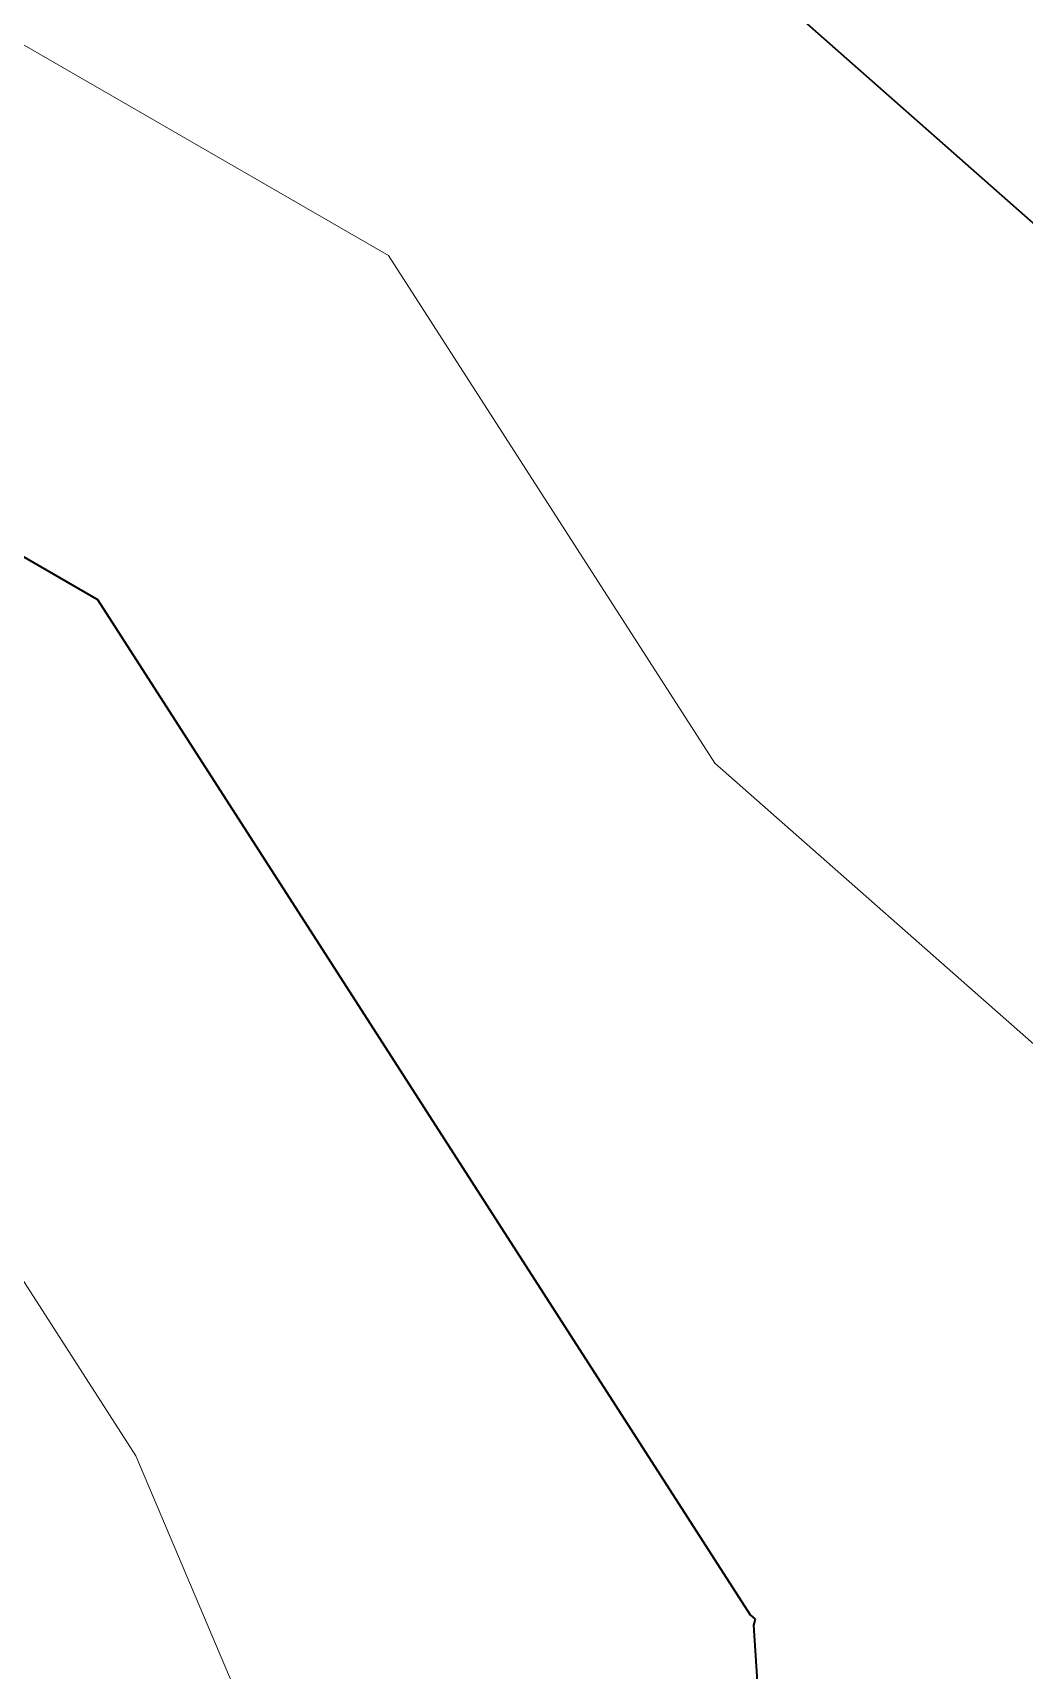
# Model space of a CAD drawing. Header units: millimetres. Extents: x -861324 to 439029, y -308065 to 694685.
# Drawn here: x -229811 to -221121, y 65552 to 79900 of the extents above; entities that cross this region are included whole.
import ezdxf

# ---------------------------------------------------------------- set-up
doc = ezdxf.new("R2010")
doc.units = ezdxf.units.MM
doc.layers.add('C-TOPO-MAJR', color=7, linetype='Continuous', lineweight=35)
doc.layers.add('C-TOPO-MINR', color=7, linetype='Continuous', lineweight=9)

msp = doc.modelspace()

# ---------------------------------------------------------------- linework, layer by layer
at = {"layer": 'C-TOPO-MAJR'}
for p, q in [((-224141, 80964), (-214777, 72703)), ((-231668, 76332), (-229244, 74935)), ((-229244, 74935), (-223523, 66038)), ((-223523, 66038), (-223478, 65999)), ((-223478, 65999), (-223495, 65947)), ((-223495, 65947), (-222912, 57369))]:
    msp.add_line(p, q, dxfattribs=at)
at = {"layer": 'C-TOPO-MINR'}
for p, q in [((-230305, 80032), (-226692, 77949)), ((-226692, 77949), (-223832, 73501)), ((-223832, 73501), (-219128, 69351)), ((-231795, 71920), (-228907, 67429)), ((-228907, 67429), (-225515, 59439))]:
    msp.add_line(p, q, dxfattribs=at)

doc.saveas('drawing.dxf')
